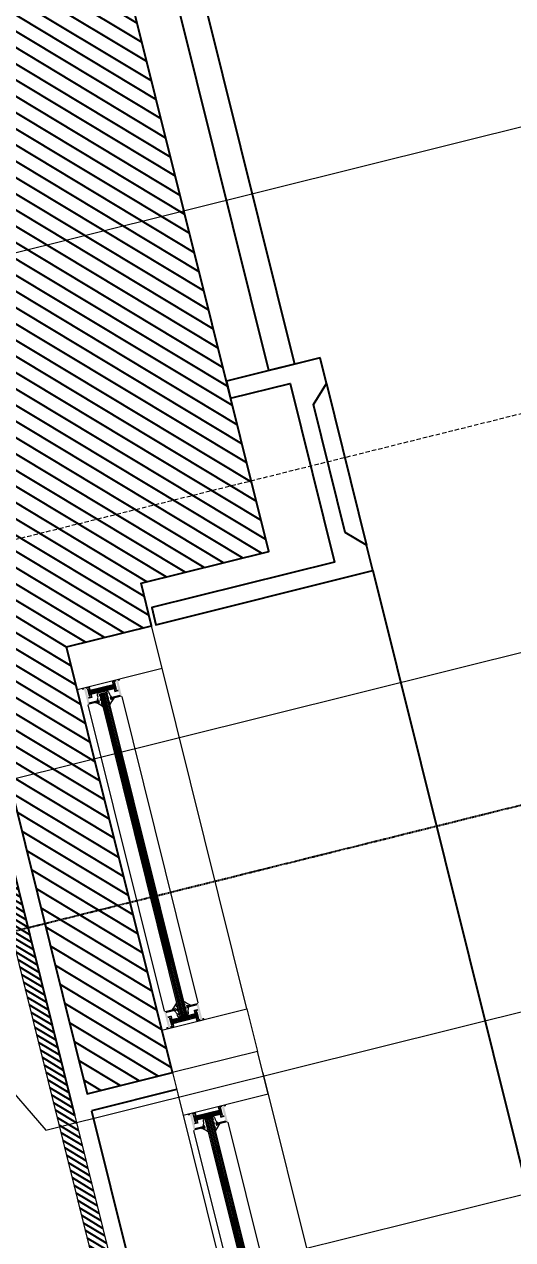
# Model space of a CAD drawing. Header units: inches. Extents: x 252212 to 296477, y 417293 to 492071.
# Drawn here: x 270085 to 270642, y 475227 to 476613 of the extents above; entities that cross this region are included whole.
import ezdxf

# ---------------------------------------------------------------- set-up
doc = ezdxf.new("R2010")
doc.units = ezdxf.units.IN
doc.header["$MEASUREMENT"] = 0
for name, pattern in [('DASHED', [0.75, 0.5, -0.25]), ('HIDDEN', [0.375, 0.25, -0.125]), ('HIDDEN2', [0.1875, 0.125, -0.0625])]:
    doc.linetypes.add(name, pattern=pattern)
for name, color, linetype in [('8', 8, 'Continuous'), ('A-DIM', 9, 'Continuous'), ('A-Hidden', 8, 'HIDDEN'), ('Layer1', 1, 'Continuous'), ('Layer3', 7, 'Continuous'), ('Layer7', 8, 'Continuous')]:
    doc.layers.add(name, color=color, linetype=linetype)
for name, color, linetype, lineweight in [('A-FLOR-SLAB', 5, 'Continuous', 40), ('A-GLAZ', 134, 'Continuous', 18), ('A-RNDR-ALUM', 1, 'Continuous', 9), ('A-RNDR-PT36', 253, 'Continuous', 20), ('ID-NOTES', 3, 'Continuous', 0)]:
    doc.layers.add(name, color=color, linetype=linetype, lineweight=lineweight)
doc.styles.add('ZZ-Dim All', font='romans.shx', dxfattribs={"width": 0.8})
doc.dimstyles.new('DIM 0200', dxfattribs={"dimscale": 200, "dimtxt": 1, "dimasz": 0.8, "dimexe": 0.5, "dimexo": 1, "dimgap": 0.4, "dimtad": 1, "dimdec": 0, "dimrnd": 10, "dimdsep": 46, "dimtxsty": 'ZZ-Dim All', "dimblk1": 'ARCHTICK', "dimblk2": 'ARCHTICK', "dimsah": 1, "dimcen": 1, "dimdle": 0.5, "dimclrd": 256, "dimclre": 256, "dimclrt": 256, "dimadec": 0, "dimazin": 2, "dimtfac": 1, "dimtdec": 0, "dimtix": 1, "dimtmove": 2, "dimatfit": 2, "dimfxl": 1, "dimfxlon": 1, "dimtolj": 1, "dimtzin": 0, "dimlwd": -1, "dimlwe": -1, "dimarcsym": 0})
doc.dimstyles.new('DIM-100', dxfattribs={"dimscale": 50, "dimtxt": 1.25, "dimasz": 1, "dimexe": 1, "dimexo": 1, "dimgap": 0.6, "dimtad": 1, "dimdec": 0, "dimrnd": 5, "dimdsep": 46, "dimtxsty": 'ZZ-Dim All', "dimblk1": 'ARCHTICK', "dimblk2": 'ARCHTICK', "dimsah": 1, "dimcen": 1, "dimdle": 1, "dimclrd": 256, "dimclre": 8, "dimclrt": 256, "dimazin": 2, "dimtfac": 1, "dimtdec": 0, "dimtix": 1, "dimtmove": 2, "dimatfit": 2, "dimfxl": 0.1, "dimtolj": 1, "dimtzin": 0, "dimlwd": -1, "dimlwe": -1, "dimarcsym": 0})

# ---------------------------------------------------------------- blocks, each defined once
blk = doc.blocks.new('GLAZ-4')
at = {"layer": 'A-GLAZ'}
for p, q in [((-26.27995439554798, 2238.488124454743, -0.0007200283772306), (-26.27995596441906, 1858.556487338967, -0.0007200283772306)), ((-24.94528642599471, 2238.488124445256, -0.0007200283772306), (-24.94528799469117, 1858.556487348571, -0.0007200283772306)), ((-23.61061846354278, 2238.488124435709, -0.0007200283772306), (-23.61062003247207, 1858.556487358175, -0.0007200283772306)), ((-22.27595049346565, 2238.488124425872, -0.0007200283772306), (-22.2759520622203, 1858.55648736778, -0.0007200283772306)), ((-20.94128252391238, 2238.488124416617, -0.0007200283772306), (-20.94128409278346, 1858.556487377384, -0.0007200283772306)), ((-19.60661456146045, 2238.488124407071, -0.0007200283772306), (-19.60661613021511, 1858.556487386988, -0.0007200283772306)), ((-18.2719465913251, 2238.488124397351, -0.0007200283772306), (-18.27194810949731, 1858.556487396476, -0.0007200283772306)), ((-26.27995439438382, 561.5564422109746, -0.0014385510428366), (-26.27995596441906, 1741.488159153261, -0.0007200283772306)), ((-24.94528642483056, 561.5564422204625, -0.0014385510428366), (-24.9452879948076, 1741.488159143657, -0.0007200283772306)), ((-23.61061846243683, 561.5564422300084, -0.0014385510428366), (-23.61062003235566, 1741.488159133994, -0.0007200283772306)), ((-22.27595049241791, 561.5564422398456, -0.0014385510428366), (-22.2759520622203, 1741.48815912439, -0.0007200283772306)), ((-20.94128252274822, 561.5564422492172, -0.0014385510428366), (-20.94128409284167, 1741.48815911496, -0.0007200283772306)), ((-19.60661456023808, 561.5564422586467, -0.0014385510428366), (-19.60661613021511, 1741.48815910524, -0.0007200283772306)), ((-18.27194659027736, 561.5564422683092, -0.0014385510428366), (-18.27194810949731, 1741.488159095694, -0.0007200283772306))]:
    blk.add_line(p, q, dxfattribs=at)
at = {"layer": 'A-RNDR-ALUM'}
for p, q in [((-49.98927481868304, 1850.022308205138, -0.0041292365413113), (-49.98927179328166, 2250.022303576989, -0.0007200283772267)), ((-38.16279002366355, 2247.401229954034, -0.0007197793565846), (-37.49545604223385, 2247.401229949261, -0.0007197793565846)), ((-38.16279008093989, 2239.393222120649, -0.0007197793565846), (-38.16279002366355, 2247.401229954034, -0.0007197793565846)), ((-38.16279002360534, 2247.40122995287, -0.0007197793565846), (-37.49545604223385, 2247.401229948096, -0.0007197793565846)), ((-38.16279008088168, 2239.393222119601, -0.0007197793565846), (-38.16279002360534, 2247.40122995287, -0.0007197793565846)), ((-37.49545609951019, 2239.393222115992, -0.0007197793565846), (-37.49545604223385, 2247.401229949261, -0.0007197793565846)), ((-37.49545609951019, 2239.39322211477, -0.0007197793565846), (-37.49545604223385, 2247.401229948096, -0.0007197793565846)), ((-37.49545605422464, 2245.732895009569, -0.0007197793565846), (-7.056443174078593, 2245.732894792047, -0.0007197793565846)), ((-37.49545605428284, 2245.7328950105, -0.0007197793565846), (-7.056443174311423, 2245.73289479257, -0.0007197793565846)), ((-37.49545606254833, 2244.565060507099, -0.0007197793565846), (-7.056443182635121, 2244.565060288762, -0.0007197793565846)), ((-37.49545606249011, 2244.565060505993, -0.0007197793565846), (-7.056443182576912, 2244.565060288588, -0.0007197793565846)), ((-36.01705240318552, 2247.401229938667, -0.0007197793565846), (-35.34971841453808, 2247.401229934069, -0.0007197793565846)), ((-36.01705240324372, 2247.401229937445, -0.0007197793565846), (-35.34971841447987, 2247.401229932788, -0.0007197793565846)), ((-6.389109173323959, 2247.401229726849, -0.0007197793565846), (-7.056443162087816, 2247.40122973168, -0.0007197793565846)), ((-7.056443219422362, 2239.393221898354, -0.0007197793565846), (-7.056443162087816, 2247.40122973168, -0.0007197793565846)), ((-6.389109173556787, 2247.401229725511, -0.0007197793565846), (-7.056443162262437, 2247.401229730342, -0.0007197793565846)), ((-7.056443219655192, 2239.393221897015, -0.0007197793565846), (-7.056443162262437, 2247.401229730342, -0.0007197793565846)), ((-6.389109230658505, 2239.393221893406, -0.0007197793565846), (-6.389109173323959, 2247.401229726849, -0.0007197793565846)), ((-6.389109230716713, 2239.393221892358, -0.0007197793565846), (-6.389109173556787, 2247.401229725511, -0.0007197793565846)), ((49.98927492252551, 1850.022308205138, -0.0041292365413113), (49.98927813692715, 2250.044610656565, -0.0007199038669056)), ((-38.16279008093989, 2239.393222120649, -0.0007197793565846), (-37.49545609951019, 2239.393222115992, -0.0007197793565846)), ((-38.16279008088168, 2239.393222119601, -0.0007197793565846), (-37.49545609951019, 2239.39322211477, -0.0007197793565846)), ((-37.49545607093023, 2243.397226061672, -0.0007197793565846), (-7.0564431908424, 2243.397225843859, -0.0007197793565846)), ((-37.49545607093023, 2243.397226060624, -0.0007197793565846), (-7.056443190725986, 2243.397225842113, -0.0007197793565846)), ((-37.49545607931214, 2242.229391558154, -0.0007197793565846), (-7.056443199224303, 2242.229391339876, -0.0007197793565846)), ((-37.49545607937035, 2242.229391557048, -0.0007197793565846), (-7.056443199166097, 2242.229391338886, -0.0007197793565846)), ((-37.49545608751942, 2241.061557112669, -0.0007197793565846), (-7.056443207547997, 2241.06155689538, -0.0007197793565846)), ((-37.49545608751942, 2241.061557111447, -0.0007197793565846), (-7.056443207664414, 2241.061556894099, -0.0007197793565846)), ((-36.01705246052006, 2239.393222105457, -0.0007197793565846), (-35.34971847163979, 2239.393222100684, -0.0007197793565846)), ((-36.01705246052006, 2239.393222104176, -0.0007197793565846), (-35.34971847181441, 2239.393222099461, -0.0007197793565846)), ((-6.389109230658505, 2239.393221893406, -0.0007197793565846), (-7.056443219422362, 2239.393221898354, -0.0007197793565846)), ((-6.389109230716713, 2239.393221892358, -0.0007197793565846), (-7.056443219655192, 2239.393221897015, -0.0007197793565846)), ((-38.16279008070706, 1860.651389662467, -0.0007197793565846), (-37.49545609927736, 1860.65138966724, -0.0007197793565846)), ((-38.16279008070706, 1860.651389662467, -0.0007197793565846), (-38.16279002343072, 1852.643381829315, -0.0007197793565846)), ((-38.16279008076526, 1860.651389663631, -0.0007197793565846), (-37.49545609939378, 1860.651389668463, -0.0007197793565846)), ((-38.16279008076526, 1860.651389663631, -0.0007197793565846), (-38.16279002354713, 1852.643381830304, -0.0007197793565846)), ((-37.49545609927736, 1860.65138966724, -0.0007197793565846), (-37.49545604200103, 1852.643381833972, -0.0007197793565846)), ((-37.49545609939378, 1860.651389668463, -0.0007197793565846), (-37.49545604217565, 1852.643381835077, -0.0007197793565846)), ((-37.49545608746121, 1858.983054670505, -0.0007197793565846), (-7.056443207489793, 1858.983054887794, -0.0007197793565846)), ((-37.495456087403, 1858.983054671844, -0.0007197793565846), (-7.056443207431581, 1858.983054889133, -0.0007197793565846)), ((-37.4954560791375, 1857.815220225137, -0.0007197793565846), (-7.056443199107889, 1857.815220443357, -0.0007197793565846)), ((-37.4954560791375, 1857.815220226126, -0.0007197793565846), (-7.056443199166097, 1857.815220444463, -0.0007197793565846)), ((-37.49545607087203, 1856.647385721618, -0.0007197793565846), (-7.056443190667777, 1856.647385939315, -0.0007197793565846)), ((-37.4954560706974, 1856.647385722608, -0.0007197793565846), (-7.056443190667777, 1856.647385941294, -0.0007197793565846)), ((-36.01705246040365, 1860.651389677776, -0.0007197793565846), (-35.34971847158157, 1860.651389682607, -0.0007197793565846)), ((-36.01705246046186, 1860.651389679057, -0.0007197793565846), (-35.34971847181441, 1860.651389683713, -0.0007197793565846)), ((-6.389109230542087, 1860.651389889827, -0.0007197793565846), (-7.056443219364156, 1860.651389884937, -0.0007197793565846)), ((-7.056443219364156, 1860.651389884937, -0.0007197793565846), (-7.056443162087816, 1852.64338205161, -0.0007197793565846)), ((-6.389109230600297, 1860.651389890816, -0.0007197793565846), (-7.056443219305947, 1860.651389886217, -0.0007197793565846)), ((-7.056443219305947, 1860.651389886217, -0.0007197793565846), (-7.056443162146023, 1852.643382052949, -0.0007197793565846)), ((-6.389109230542087, 1860.651389889827, -0.0007197793565846), (-6.389109173323959, 1852.643382056383, -0.0007197793565846)), ((-6.389109230600297, 1860.651389890816, -0.0007197793565846), (-6.389109173440374, 1852.64338205778, -0.0007197793565846)), ((-38.16279002343072, 1852.643381829315, -0.0007197793565846), (-37.49545604200103, 1852.643381833972, -0.0007197793565846)), ((-38.16279002354713, 1852.643381830304, -0.0007197793565846), (-37.49545604217565, 1852.643381835077, -0.0007197793565846)), ((-37.49545606254833, 1855.479551276192, -0.0007197793565846), (-7.05644318240229, 1855.479551494471, -0.0007197793565846)), ((-37.49545606249011, 1855.479551277239, -0.0007197793565846), (-7.056443182460497, 1855.479551494529, -0.0007197793565846)), ((-37.49545605416643, 1854.311716773663, -0.0007197793565846), (-7.056443174020388, 1854.311716991128, -0.0007197793565846)), ((-37.49545605405001, 1854.311716772791, -0.0007197793565846), (-7.056443174195008, 1854.311716990778, -0.0007197793565846)), ((-36.0170524030691, 1852.643381844391, -0.0007197793565846), (-35.34971841436345, 1852.643381849164, -0.0007197793565846)), ((-36.01705240312732, 1852.643381845788, -0.0007197793565846), (-35.34971841436345, 1852.643381850503, -0.0007197793565846)), ((-6.389109173323959, 1852.643382056383, -0.0007197793565846), (-7.056443162087816, 1852.64338205161, -0.0007197793565846)), ((-6.389109173440374, 1852.64338205778, -0.0007197793565846), (-7.056443162146023, 1852.643382052949, -0.0007197793565846)), ((-49.98927481874124, 1775.000035837118, -0.0041292365413113), (-49.98927179211751, 550.0222630887874, -0.0014385510428326)), ((49.98927492240909, 1775.022342916752, -0.0041291120309863), (49.98927813803311, 549.9999560091528, -0.0014384265325116)), ((-38.16279002331429, 1747.401264662971, -0.0007197793565846), (-37.49545604211744, 1747.401264658256, -0.0007197793565846)), ((-38.16279008070706, 1739.39325682976, -0.0007197793565846), (-38.16279002331429, 1747.401264662971, -0.0007197793565846)), ((-38.16279002337251, 1747.401264661865, -0.0007197793565846), (-37.49545604211744, 1747.40126465715, -0.0007197793565846)), ((-38.16279008076526, 1739.393256828538, -0.0007197793565846), (-38.16279002337251, 1747.401264661865, -0.0007197793565846)), ((-37.495456099452, 1739.393256824871, -0.0007197793565846), (-37.49545604211744, 1747.401264658256, -0.0007197793565846)), ((-37.49545609951019, 1739.393256823707, -0.0007197793565846), (-37.49545604211744, 1747.40126465715, -0.0007197793565846)), ((-37.49545605422464, 1745.732929718622, -0.0007197793565846), (-7.056443174078593, 1745.732929500984, -0.0007197793565846)), ((-37.49545605405001, 1745.732929719379, -0.0007197793565846), (-7.056443174195008, 1745.732929501449, -0.0007197793565846)), ((-36.0170524030691, 1747.401264647662, -0.0007197793565846), (-35.34971841442166, 1747.401264643005, -0.0007197793565846)), ((-36.01705240324372, 1747.401264646323, -0.0007197793565846), (-35.34971841436345, 1747.401264641724, -0.0007197793565846)), ((-6.389109173265751, 1747.401264435728, -0.0007197793565846), (-7.056443162029607, 1747.401264440559, -0.0007197793565846)), ((-7.056443219305947, 1739.393256607291, -0.0007197793565846), (-7.056443162029607, 1747.401264440559, -0.0007197793565846)), ((-6.389109173265751, 1747.401264434447, -0.0007197793565846), (-7.056443162146023, 1747.401264439278, -0.0007197793565846)), ((-7.056443219364156, 1739.393256605952, -0.0007197793565846), (-7.056443162146023, 1747.401264439278, -0.0007197793565846)), ((-6.389109230542087, 1739.393256602343, -0.0007197793565846), (-6.389109173265751, 1747.401264435728, -0.0007197793565846)), ((-6.389109230658505, 1739.393256601294, -0.0007197793565846), (-6.389109173265751, 1747.401264434447, -0.0007197793565846)), ((-38.16279008070706, 1739.39325682976, -0.0007197793565846), (-37.495456099452, 1739.393256824871, -0.0007197793565846)), ((-38.16279008076526, 1739.393256828538, -0.0007197793565846), (-37.49545609951019, 1739.393256823707, -0.0007197793565846)), ((-37.49545606260654, 1744.565095215978, -0.0007197793565846), (-7.05644318240229, 1744.565094997641, -0.0007197793565846)), ((-37.49545606249011, 1744.56509521493, -0.0007197793565846), (-7.05644318240229, 1744.565094997524, -0.0007197793565846)), ((-37.49545607087203, 1743.397260770725, -0.0007197793565846), (-7.056443190784191, 1743.397260552796, -0.0007197793565846)), ((-37.49545607075561, 1743.397260769561, -0.0007197793565846), (-7.056443190667777, 1743.397260550992, -0.0007197793565846)), ((-37.49545607925393, 1742.229426267149, -0.0007197793565846), (-7.056443199224303, 1742.229426048812, -0.0007197793565846)), ((-37.49545607925393, 1742.229426266044, -0.0007197793565846), (-7.056443199166097, 1742.229426047765, -0.0007197793565846)), ((-37.49545608751942, 1741.061591821606, -0.0007197793565846), (-7.056443207547997, 1741.061591604375, -0.0007197793565846)), ((-37.49545608757762, 1741.061591820384, -0.0007197793565846), (-7.056443207373376, 1741.061591603036, -0.0007197793565846)), ((-36.01705246046186, 1739.393256814452, -0.0007197793565846), (-35.34971847152339, 1739.393256809679, -0.0007197793565846)), ((-36.01705246034543, 1739.393256813171, -0.0007197793565846), (-35.34971847175621, 1739.393256808398, -0.0007197793565846)), ((-6.389109230542087, 1739.393256602343, -0.0007197793565846), (-7.056443219305947, 1739.393256607291, -0.0007197793565846)), ((-6.389109230658505, 1739.393256601294, -0.0007197793565846), (-7.056443219364156, 1739.393256605952, -0.0007197793565846))]:
    blk.add_line(p, q, dxfattribs=at)
at = {"layer": 'A-RNDR-ALUM', "elevation": -0.0041292365413113}
for points in [[(-49.98927481885766, 2250.022303578036), (49.9892749223509, 2250.022303578154), (49.98927487072069, 2300.022288537235), (-49.98927487048786, 2300.022288537177)], [(-49.98927481868304, 1850.022308205138), (49.98927492252551, 1850.022308205138), (49.98927487083711, 1800.022323246056), (-49.98927487042966, 1800.022323246056)], [(-49.98927481868304, 1750.022338286973), (49.98927492252551, 1750.022338287031), (49.98927487083711, 1800.022323246056), (-49.98927487042966, 1800.022323246172)]]:
    blk.add_lwpolyline(points, close=True, dxfattribs=at)
at = {"layer": 'A-RNDR-ALUM', "const_width": 0.927594236810144, "elevation": -0.0007197793565846}
for points in [[(-43.69363499921747, 2248.639873247012, -0.4142135623730951), (-44.16410545428514, 2249.110343708773)], [(-43.69363499921747, 2248.639873245906, -0.4142135623730951), (-44.16410545411053, 2249.110343707609)], [(-0.7173264738521539, 2248.623073523399, 0.4142135623730951), (-0.2468560124980286, 2249.093543978583)], [(-0.7173264738521539, 2248.623073522351, 0.4142135623730951), (-0.2468560124398209, 2249.093543977477)], [(-43.69363499910105, 1851.404738536221, 0.4142135623730951), (-44.16410545411053, 1850.934268074459)], [(-43.69363499898463, 1851.404738537385, 0.4142135623730951), (-44.16410545411053, 1850.934268075565)], [(-0.7173264736775309, 1851.421538259834, -0.4142135623730951), (-0.2468560124398209, 1850.95106780465)], [(-0.7173264736775309, 1851.421538260882, -0.4142135623730951), (-0.2468560123816132, 1850.951067805814)], [(-43.69363499910105, 1748.639907956007, -0.4142135623730951), (-44.16410545411053, 1749.11037841771)], [(-43.69363499898463, 1748.639907954901, -0.4142135623730951), (-44.16410545411053, 1749.110378416662)], [(-0.7173264736193234, 1748.623108232336, 0.4142135623730951), (-0.2468560123816132, 1749.093578687578)], [(-0.7173264735611156, 1748.62310823123, 0.4142135623730951), (-0.2468560124398209, 1749.093578686414)]]:
    blk.add_lwpolyline(points, format="xyb", dxfattribs=at)
at = {"layer": 'A-RNDR-ALUM', "elevation": -0.0041289875206653}
for points in [[(-14.00100916583324, 2232.41238218511), (-15.60261072550202, 2232.412382196635), (-15.60261074628215, 2229.492137078778, -0.0155525880924592), (-14.7753579103155, 2230.009979850672), (-11.59860684286104, 2230.009979828086, 0.1043043731108854), (-18.27194671926554, 2223.901338047522), (-18.27194670093013, 2226.481355289056, -0.0160355215991069), (-17.60461271245731, 2227.2344921818), (-17.60461270366795, 2228.481005052861), (-18.27194668189622, 2229.148339041043), (-18.27194666175637, 2231.979597350524), (-17.60461268341169, 2231.31226336211), (-17.60461266629863, 2233.686210122949), (-18.2719466445269, 2234.353544110549), (-18.27194662438705, 2237.184802420438), (-17.6046126462752, 2236.517468432081), (-17.60461261548335, 2237.820790400845, 0.4142135623730943), (-18.27194659371162, 2238.488124388736), (-26.27995439374354, 2238.488124446071, 0.4142135623730959), (-26.94728838157607, 2237.820790467726), (-26.94728841236794, 2236.517468499078), (-26.27995442447718, 2237.184802477714), (-26.27995444461703, 2234.353544167941), (-26.94728843262419, 2233.686210189713), (-26.94728844967904, 2231.312263429165), (-26.27995446161368, 2231.979597407975), (-26.27995448198635, 2229.148339098378), (-26.94728846970247, 2228.481005119625), (-26.94728847878288, 2227.234492248507, -0.0160355215991069), (-26.27995450084564, 2226.481355346157), (-26.27995451970492, 2223.901338104857, 0.1043043731108854), (-32.95329430873972, 2230.009979980823), (-29.77654324186733, 2230.009979958064, -0.0155525880924592), (-28.94929041265277, 2229.49213717418), (-28.94929039193085, 2232.412382292096), (-30.55089195148321, 2232.412382303504, 0.0216463737862068), (-28.94929036666872, 2235.941006879439), (-28.94929033180233, 2237.820790482161, -0.4142135623730379), (-26.27995437936625, 2240.490126396238), (-18.27194657939253, 2240.49012633902, -0.4142135623730357), (-15.6026106653153, 2237.820790386409), (-15.60261070018168, 2235.94100678392, 0.021646373786206)], [(-14.00100916565861, 1867.632229598122), (-15.6026107253856, 1867.632229586597), (-15.60261074622394, 1870.552474704454, 0.0155525880924592), (-14.7753579102573, 1870.034631932561), (-11.59860684268642, 1870.034631955205, -0.1043043731108854), (-18.27194671926554, 1876.143273735768), (-18.27194670081371, 1873.563256494235, 0.0160355215991069), (-17.60461271245731, 1872.81011960149), (-17.60461270349332, 1871.563606730488), (-18.27194668177981, 1870.896272742131), (-18.27194666152354, 1868.065014432825), (-17.60461268329527, 1868.732348421006), (-17.60461266624043, 1866.358401660342), (-18.2719466445269, 1865.691067672625), (-18.27194662415422, 1862.859809362795), (-17.60461264610057, 1863.527143351035), (-17.60461261530872, 1862.223821382445, -0.4142135623730943), (-18.27194659347879, 1861.556487394497), (-26.27995439362712, 1861.556487337219, -0.4142135623730959), (-26.94728838145966, 1862.223821315623), (-26.94728841213509, 1863.527143284154), (-26.27995442441898, 1862.85980930546), (-26.27995444461703, 1865.691067615291), (-26.94728843250778, 1866.358401593519), (-26.94728844950442, 1868.732348354126), (-26.27995446155547, 1868.065014375314), (-26.27995448192815, 1870.896272684855), (-26.94728846970247, 1871.563606663607), (-26.94728847878288, 1872.810119534784, 0.0160355215991069), (-26.27995450084564, 1873.563256437133), (-26.27995451941388, 1876.143273678375, -0.1043043731108854), (-32.9532943086233, 1870.034631802409), (-29.7765432416345, 1870.034631825168, 0.0155525880924592), (-28.94929041247815, 1870.552474608994), (-28.94929039163981, 1867.632229491137), (-30.55089195148321, 1867.632229479786, -0.0216463737862068), (-28.9492903664941, 1864.103604903794), (-28.94929033174412, 1862.22382130113, 0.4142135623730379), (-26.27995437924983, 1859.554485387052), (-18.27194657921791, 1859.554485444328, 0.4142135623730357), (-15.60261066525709, 1862.223821396706), (-15.60261069994885, 1864.103604999371, -0.021646373786206)], [(-14.00100916565861, 1732.412416894105), (-15.60261072532739, 1732.41241690563), (-15.60261074622394, 1729.492171787715, -0.0155525880924592), (-14.77535791019909, 1730.01001455949), (-11.59860684286104, 1730.010014536965, 0.1043043731108854), (-18.27194671926554, 1723.90137275646), (-18.27194670075551, 1726.481389997992, -0.0160355215991069), (-17.6046127123991, 1727.234526890679), (-17.60461270349332, 1728.481039761682), (-18.27194668177981, 1729.148373749922), (-18.27194666158175, 1731.979632059403), (-17.60461268329527, 1731.31229807128), (-17.60461266635684, 1733.686244831886), (-18.2719466445269, 1734.353578819544), (-18.27194662427064, 1737.184837129432), (-17.60461264615878, 1736.517503141076), (-17.60461261536693, 1737.82082510984, 0.4142135623730943), (-18.2719465935952, 1738.488159097673), (-26.27995439374354, 1738.488159155065, 0.4142135623730959), (-26.94728838140145, 1737.820825176663), (-26.9472884121933, 1736.517503208015), (-26.27995442436077, 1737.184837186767), (-26.27995444461703, 1734.353578876878), (-26.94728843244957, 1733.686244898709), (-26.94728844950442, 1731.312298138044), (-26.27995446161368, 1731.979632116854), (-26.27995448198635, 1729.148373807431), (-26.94728846976068, 1728.481039828504), (-26.94728847872466, 1727.234526957501, -0.0160355215991069), (-26.27995450084564, 1726.481390055153), (-26.27995451947209, 1723.901372813853, 0.1043043731108854), (-32.95329430879792, 1730.01001468976), (-29.77654324180912, 1730.010014666943, -0.0155525880924592), (-28.94929041259457, 1729.492171883175), (-28.94929039175622, 1732.412417001091), (-30.55089195154142, 1732.412417012441, 0.0216463737862068), (-28.9492903664941, 1735.941041588434), (-28.94929033174412, 1737.820825191098, -0.4142135623730379), (-26.27995437924983, 1740.490161105117), (-18.27194657933432, 1740.490161047899, -0.4142135623730357), (-15.60261066525709, 1737.820825095463), (-15.60261070000706, 1735.941041492857, 0.021646373786206)]]:
    blk.add_lwpolyline(points, format="xyb", close=True, dxfattribs=at)
at = {"layer": 'A-RNDR-ALUM'}
for points in [[(-44.62790256232255, 2250.044611304533, -0.0007197793565846), (-44.62790256895821, 2249.110343713197, -0.0007197793565846), (-42.22550022555513, 2250.044611287303, -0.0007197793565846), (-43.69363499229075, 2249.110343706619, -0.0007197793565846)], [(-44.62790256232255, 2250.044611303136, -0.0007197793565846), (-44.62790256895821, 2249.110343711975, -0.0007197793565846), (-42.22550022555513, 2250.044611286081, -0.0007197793565846), (-43.69363499229075, 2249.110343705397, -0.0007197793565846)], [(-42.22550022555513, 2250.044611287303, -0.0007197793565846), (-43.69363499229075, 2249.110343706619, -0.0007197793565846), (-42.22550023911753, 2248.176076104923, -0.0007197793565846), (-43.69363499904284, 2248.176076115342, -0.0007197793565846)], [(-42.22550022555513, 2250.044611286081, -0.0007197793565846), (-43.69363499229075, 2249.110343705397, -0.0007197793565846), (-42.22550023900111, 2248.176076103584, -0.0007197793565846), (-43.69363499898463, 2248.176076114352, -0.0007197793565846)], [(-36.88682837400121, 2248.176076066797, -0.0007197793565846), (-35.01829320727849, 2250.044611235848, -0.0007197793565846), (-39.82309790200088, 2248.17607608781, -0.0007197793565846), (-39.82309788849671, 2250.04461127019, -0.0007197793565846)], [(-36.88682837405941, 2248.176076065458, -0.0007197793565846), (-35.01829320716206, 2250.044611234567, -0.0007197793565846), (-39.82309790182626, 2248.176076086413, -0.0007197793565846), (-39.82309788838029, 2250.04461126891, -0.0007197793565846)], [(-36.88682838930982, 2246.04060736153, -0.0007197793565846), (-35.01829323580023, 2246.040607348201, -0.0007197793565846), (-36.88682837400121, 2248.176076066797, -0.0007197793565846), (-35.01829320727849, 2250.044611235848, -0.0007197793565846)], [(-36.88682838936804, 2246.040607360483, -0.0007197793565846), (-35.01829323580023, 2246.040607347153, -0.0007197793565846), (-36.88682837405941, 2248.176076065458, -0.0007197793565846), (-35.01829320716206, 2250.044611234567, -0.0007197793565846)], [(-7.524133104481733, 2248.176075856667, -0.0007197793565846), (-9.392668244428931, 2250.044611052494, -0.0007197793565846), (-4.587863584107251, 2248.176075835829, -0.0007197793565846), (-4.587863570603076, 2250.044611018151, -0.0007197793565846)], [(-7.524133119790349, 2246.040607151401, -0.0007197793565846), (-9.392668272950681, 2246.040607164905, -0.0007197793565846), (-7.524133104481733, 2248.176075856667, -0.0007197793565846), (-9.392668244428931, 2250.044611052494, -0.0007197793565846)], [(-7.524133119848557, 2246.040607150527, -0.0007197793565846), (-9.392668272950681, 2246.040607163799, -0.0007197793565846), (-7.524133104365318, 2248.176075855445, -0.0007197793565846), (-9.392668244370725, 2250.044611051213, -0.0007197793565846)], [(-7.524133104365318, 2248.176075855445, -0.0007197793565846), (-9.392668244370725, 2250.044611051213, -0.0007197793565846), (-4.587863584107251, 2248.176075834315, -0.0007197793565846), (-4.587863570661284, 2250.044611016929, -0.0007197793565846)], [(-2.185461226385084, 2250.044611000805, -0.0007197793565846), (-0.7173264723969623, 2249.11034339905, -0.0007197793565846), (-2.185461239772848, 2248.176075818599, -0.0007197793565846), (-0.7173264792654666, 2248.176075807889, -0.0007197793565846)], [(0.2169411102659069, 2250.044610983692, -0.0007197793565846), (0.2169411035720259, 2249.110343392356, -0.0007197793565846), (-2.185461226385084, 2250.044611000805, -0.0007197793565846), (-0.7173264723969623, 2249.11034339905, -0.0007197793565846)], [(-2.185461226326879, 2250.044610999641, -0.0007197793565846), (-0.7173264725133777, 2249.110343397886, -0.0007197793565846), (-2.185461239714641, 2248.176075817144, -0.0007197793565846), (-0.7173264793236741, 2248.176075806725, -0.0007197793565846)], [(0.2169411100912839, 2250.044610982295, -0.0007197793565846), (0.2169411035720259, 2249.110343391367, -0.0007197793565846), (-2.185461226326879, 2250.044610999641, -0.0007197793565846), (-0.7173264725133777, 2249.110343397886, -0.0007197793565846)], [(-40.6486265542335, 2232.411793960375, -0.0007200283772306), (-40.64862656273179, 2231.210592788295, -0.0007200283772306), (-29.91912160877837, 2232.411793883541, -0.0007200283772306), (-29.91912161745131, 2231.210592711402, -0.0007200283772306)], [(-40.64862655405886, 2232.411793959327, -0.0007200283772306), (-40.64862656278999, 2231.210592787247, -0.0007200283772306), (-29.91912160883657, 2232.411793882377, -0.0007200283772306), (-29.9191216173931, 2231.210592710413, -0.0007200283772306)], [(-40.64862656278999, 2231.211181209656, -0.0007200283772306), (-40.64862657146296, 2230.009980037459, -0.0007200283772306), (-29.91912161750952, 2231.211181132763, -0.0007200283772306), (-29.91912162612425, 2230.009979960742, -0.0007200283772306)], [(-40.64862656278999, 2231.211181208375, -0.0007200283772306), (-40.64862657128831, 2230.009980036295, -0.0007200283772306), (-29.91912161745131, 2231.211181131541, -0.0007200283772306), (-29.91912162600783, 2230.009979959461, -0.0007200283772306)], [(-39.82309798384085, 2236.697931586707, -0.0007197793565846), (-39.8230979704531, 2238.566466769262, -0.0007197793565846), (-35.01829330268082, 2236.697931552422, -0.0007197793565846), (-36.88682844280265, 2238.566466748249, -0.0007197793565846)], [(-39.82309798384085, 2236.697931585659, -0.0007197793565846), (-39.82309797056951, 2238.566466768039, -0.0007197793565846), (-35.01829330262263, 2236.6979315512, -0.0007197793565846), (-36.88682844274445, 2238.566466747085, -0.0007197793565846)], [(-36.88682842731942, 2240.701935453282, -0.0007197793565846), (-35.01829327392625, 2240.701935440011, -0.0007197793565846), (-36.88682844280265, 2238.566466748249, -0.0007197793565846), (-35.01829330268082, 2236.697931552422, -0.0007197793565846)], [(-36.88682842731942, 2240.701935452118, -0.0007197793565846), (-35.01829327410087, 2240.701935438789, -0.0007197793565846), (-36.88682844274445, 2238.566466747085, -0.0007197793565846), (-35.01829330262263, 2236.6979315512, -0.0007197793565846)], [(-4.320930956921072, 2232.411793700594, -0.0007200283772306), (-4.320930965477598, 2231.210592528456, -0.0007200283772306), (-15.05043590272544, 2232.411793777254, -0.0007200283772306), (-15.05043591139838, 2231.210592605174, -0.0007200283772306)], [(-4.320930956746452, 2232.411793699313, -0.0007200283772306), (-4.320930965477598, 2231.210592527408, -0.0007200283772306), (-15.05043590272544, 2232.411793776089, -0.0007200283772306), (-15.05043591139838, 2231.210592603893, -0.0007200283772306)], [(-4.320930965535808, 2231.211180949584, -0.0007200283772306), (-4.320930973975919, 2230.009979777504, -0.0007200283772306), (-15.05043591139838, 2231.211181026418, -0.0007200283772306), (-15.0504359198967, 2230.00997985428, -0.0007200283772306)], [(-4.320930965477598, 2231.211180948536, -0.0007200283772306), (-4.320930974034125, 2230.00997977634, -0.0007200283772306), (-15.05043591151479, 2231.211181025312, -0.0007200283772306), (-15.0504359199549, 2230.009979853232, -0.0007200283772306)], [(-7.524133157916367, 2240.701935243269, -0.0007197793565846), (-9.392668311367741, 2240.701935256657, -0.0007197793565846), (-7.524133173283186, 2238.566466538236, -0.0007197793565846), (-9.392668339831287, 2236.697931369127, -0.0007197793565846)], [(-7.52413315779995, 2240.701935241988, -0.0007197793565846), (-9.392668311251327, 2240.701935255434, -0.0007197793565846), (-7.524133173283186, 2238.566466536955, -0.0007197793565846), (-9.392668339947702, 2236.697931367904, -0.0007197793565846)], [(-4.587863666063638, 2236.697931334667, -0.0007197793565846), (-4.587863652617668, 2238.566466517048, -0.0007197793565846), (-9.392668339831287, 2236.697931369127, -0.0007197793565846), (-7.524133173283186, 2238.566466538236, -0.0007197793565846)], [(-4.587863666005432, 2236.69793133362, -0.0007197793565846), (-4.587863652617668, 2238.566466515884, -0.0007197793565846), (-9.392668339947702, 2236.697931367904, -0.0007197793565846), (-7.524133173283186, 2238.566466536955, -0.0007197793565846)], [(-40.64862656267361, 1868.833430573635, -0.0007200283772306), (-40.64862657128831, 1870.034631745773, -0.0007200283772306), (-29.91912161721848, 1868.833430650527, -0.0007200283772306), (-29.91912162600783, 1870.034631822375, -0.0007200283772306)], [(-40.64862656267361, 1868.833430574857, -0.0007200283772306), (-40.6486265712301, 1870.034631746937, -0.0007200283772306), (-29.9191216173931, 1868.833430651692, -0.0007200283772306), (-29.91912162594963, 1870.034631823772, -0.0007200283772306)], [(-40.64862655411707, 1867.632817822858, -0.0007200283772306), (-40.64862656255718, 1868.834018994879, -0.0007200283772306), (-29.91912160877837, 1867.63281789975, -0.0007200283772306), (-29.91912161727669, 1868.83401907183, -0.0007200283772306)], [(-40.64862655405886, 1867.632817823963, -0.0007200283772306), (-40.64862656261539, 1868.834018996102, -0.0007200283772306), (-29.91912160877837, 1867.632817900914, -0.0007200283772306), (-29.91912161721848, 1868.834019072878, -0.0007200283772306)], [(-39.82309798372444, 1863.346680196526, -0.0007197793565846), (-39.82309797039489, 1861.478145014029, -0.0007197793565846), (-35.01829330262263, 1863.346680230694, -0.0007197793565846), (-36.88682844251161, 1861.478145034925, -0.0007197793565846)], [(-39.82309798384085, 1863.346680197632, -0.0007197793565846), (-39.82309797039489, 1861.478145015193, -0.0007197793565846), (-35.018293302448, 1863.346680232091, -0.0007197793565846), (-36.88682844251161, 1861.478145036148, -0.0007197793565846)], [(-36.88682842714479, 1859.342676329892, -0.0007197793565846), (-35.01829327369343, 1859.342676343163, -0.0007197793565846), (-36.88682844251161, 1861.478145034925, -0.0007197793565846), (-35.01829330262263, 1863.346680230694, -0.0007197793565846)], [(-36.886828427203, 1859.342676331056, -0.0007197793565846), (-35.01829327386804, 1859.342676344444, -0.0007197793565846), (-36.88682844251161, 1861.478145036148, -0.0007197793565846), (-35.018293302448, 1863.346680232091, -0.0007197793565846)], [(-4.32093096524477, 1868.833430833649, -0.0007200283772306), (-4.320930973917712, 1870.034632005729, -0.0007200283772306), (-15.05043591128196, 1868.833430756873, -0.0007200283772306), (-15.05043591983849, 1870.034631929011, -0.0007200283772306)], [(-4.320930965302975, 1868.833430834813, -0.0007200283772306), (-4.320930973859502, 1870.034632006951, -0.0007200283772306), (-15.05043591122376, 1868.833430757979, -0.0007200283772306), (-15.05043591972208, 1870.034631930001, -0.0007200283772306)], [(-4.320930956804658, 1867.632818082813, -0.0007200283772306), (-4.320930965419393, 1868.834019254835, -0.0007200283772306), (-15.05043590249261, 1867.632818005979, -0.0007200283772306), (-15.05043591122376, 1868.834019178059, -0.0007200283772306)], [(-4.320930956746452, 1867.632818083977, -0.0007200283772306), (-4.32093096524477, 1868.834019255882, -0.0007200283772306), (-15.05043590255082, 1867.632818007201, -0.0007200283772306), (-15.05043591116555, 1868.83401917934, -0.0007200283772306)], [(-4.587863666005432, 1863.346680448565, -0.0007197793565846), (-4.587863652501254, 1861.478145266184, -0.0007197793565846), (-9.392668339656664, 1863.346680414222, -0.0007197793565846), (-7.524133173166772, 1861.478145244997, -0.0007197793565846)], [(-7.52413315779995, 1859.34267654008, -0.0007197793565846), (-9.392668311076703, 1859.342676526576, -0.0007197793565846), (-7.524133173166772, 1861.478145244997, -0.0007197793565846), (-9.392668339656664, 1863.346680414222, -0.0007197793565846)], [(-4.587863665889016, 1863.346680449613, -0.0007197793565846), (-4.587863652501254, 1861.478145267349, -0.0007197793565846), (-9.392668339831287, 1863.346680415329, -0.0007197793565846), (-7.524133173283186, 1861.478145246335, -0.0007197793565846)], [(-7.524133157683535, 1859.342676541128, -0.0007197793565846), (-9.392668311018495, 1859.342676527915, -0.0007197793565846), (-7.524133173283186, 1861.478145246335, -0.0007197793565846), (-9.392668339831287, 1863.346680415329, -0.0007197793565846)], [(-44.62790256214794, 1850.000000478641, -0.0007197793565846), (-44.6279025687836, 1850.934268070036, -0.0007197793565846), (-42.22550022538053, 1850.000000495871, -0.0007197793565846), (-43.69363499229075, 1850.934268076496, -0.0007197793565846)], [(-44.62790256214794, 1850.000000480097, -0.0007197793565846), (-44.6279025687254, 1850.9342680712, -0.0007197793565846), (-42.22550022543873, 1850.000000497093, -0.0007197793565846), (-43.69363499223253, 1850.934268077836, -0.0007197793565846)], [(-42.22550022538053, 1850.000000495871, -0.0007197793565846), (-43.69363499229075, 1850.934268076496, -0.0007197793565846), (-42.22550023894291, 1851.86853567831, -0.0007197793565846), (-43.69363499892641, 1851.868535667891, -0.0007197793565846)], [(-42.22550022543873, 1850.000000497093, -0.0007197793565846), (-43.69363499223253, 1850.934268077836, -0.0007197793565846), (-42.22550023876828, 1851.86853567959, -0.0007197793565846), (-43.69363499886822, 1851.868535668938, -0.0007197793565846)], [(-36.88682837388479, 1851.868535716436, -0.0007197793565846), (-35.01829320698745, 1850.000000547385, -0.0007197793565846), (-39.82309790165164, 1851.868535695423, -0.0007197793565846), (-39.82309788832207, 1850.000000513042, -0.0007197793565846)], [(-36.88682837388479, 1851.868535717833, -0.0007197793565846), (-35.01829320704564, 1850.000000548724, -0.0007197793565846), (-39.82309790176804, 1851.868535696704, -0.0007197793565846), (-39.82309788832207, 1850.000000514323, -0.0007197793565846)], [(-36.88682838913519, 1854.004004421818, -0.0007197793565846), (-35.01829323562561, 1854.004004435031, -0.0007197793565846), (-36.88682837388479, 1851.868535716436, -0.0007197793565846), (-35.01829320698745, 1850.000000547385, -0.0007197793565846)], [(-36.88682838913519, 1854.004004422692, -0.0007197793565846), (-35.01829323568382, 1854.004004436196, -0.0007197793565846), (-36.88682837388479, 1851.868535717833, -0.0007197793565846), (-35.01829320704564, 1850.000000548724, -0.0007197793565846)], [(-7.524133119673933, 1854.004004631773, -0.0007197793565846), (-9.392668272892477, 1854.004004618386, -0.0007197793565846), (-7.524133104365318, 1851.868535926566, -0.0007197793565846), (-9.392668244254306, 1850.000000730623, -0.0007197793565846)], [(-7.524133119557518, 1854.004004632705, -0.0007197793565846), (-9.392668272834273, 1854.004004619433, -0.0007197793565846), (-7.524133104248903, 1851.868535927846, -0.0007197793565846), (-9.392668244137894, 1850.000000732019, -0.0007197793565846)], [(-7.524133104365318, 1851.868535926566, -0.0007197793565846), (-9.392668244254306, 1850.000000730623, -0.0007197793565846), (-4.587863583932628, 1851.86853594752, -0.0007197793565846), (-4.587863570428453, 1850.000000765081, -0.0007197793565846)], [(-7.524133104248903, 1851.868535927846, -0.0007197793565846), (-9.392668244137894, 1850.000000732019, -0.0007197793565846), (-4.587863584049046, 1851.868535948917, -0.0007197793565846), (-4.587863570544866, 1850.000000766362, -0.0007197793565846)], [(-2.185461226268671, 1850.000000782369, -0.0007197793565846), (-0.7173264723969623, 1850.934268384182, -0.0007197793565846), (-2.185461239656433, 1851.868535964633, -0.0007197793565846), (-0.7173264791490509, 1851.868535975517, -0.0007197793565846)], [(-2.185461226268671, 1850.000000783591, -0.0007197793565846), (-0.7173264723969623, 1850.934268385346, -0.0007197793565846), (-2.185461239656433, 1851.86853596603, -0.0007197793565846), (-0.7173264790326357, 1851.868535976507, -0.0007197793565846)], [(0.2169411104987375, 1850.000000799482, -0.0007197793565846), (0.2169411036884412, 1850.934268390702, -0.0007197793565846), (-2.185461226268671, 1850.000000782369, -0.0007197793565846), (-0.7173264723969623, 1850.934268384182, -0.0007197793565846)], [(0.2169411103241146, 1850.000000800821, -0.0007197793565846), (0.2169411037466489, 1850.934268391924, -0.0007197793565846), (-2.185461226268671, 1850.000000783591, -0.0007197793565846), (-0.7173264723969623, 1850.934268385346, -0.0007197793565846)], [(-44.62790256208973, 1750.044646013528, -0.0007197793565846), (-44.62790256866718, 1749.110378422134, -0.0007197793565846), (-42.22550022532232, 1750.044645996299, -0.0007197793565846), (-43.69363499223253, 1749.11037841573, -0.0007197793565846)], [(-44.62790256214794, 1750.044646012247, -0.0007197793565846), (-44.6279025687254, 1749.11037842097, -0.0007197793565846), (-42.22550022543873, 1750.044645995134, -0.0007197793565846), (-43.69363499217434, 1749.110378414392, -0.0007197793565846)], [(-42.22550022532232, 1750.044645996299, -0.0007197793565846), (-43.69363499223253, 1749.11037841573, -0.0007197793565846), (-42.22550023900111, 1748.17611081386, -0.0007197793565846), (-43.69363499898463, 1748.176110824395, -0.0007197793565846)], [(-42.22550022543873, 1750.044645995134, -0.0007197793565846), (-43.69363499217434, 1749.110378414392, -0.0007197793565846), (-42.22550023888468, 1748.176110812579, -0.0007197793565846), (-43.69363499886822, 1748.176110823289, -0.0007197793565846)], [(-36.88682837394299, 1748.176110775734, -0.0007197793565846), (-35.01829320710385, 1750.044645944843, -0.0007197793565846), (-39.82309790176804, 1748.176110796805, -0.0007197793565846), (-39.82309788826388, 1750.044645979185, -0.0007197793565846)], [(-36.88682837388479, 1748.176110774453, -0.0007197793565846), (-35.01829320704564, 1750.044645943504, -0.0007197793565846), (-39.82309790159343, 1748.176110795466, -0.0007197793565846), (-39.82309788838029, 1750.044645977905, -0.0007197793565846)], [(-36.88682838913519, 1746.040642070467, -0.0007197793565846), (-35.01829323568382, 1746.040642057138, -0.0007197793565846), (-36.88682837394299, 1748.176110775734, -0.0007197793565846), (-35.01829320710385, 1750.044645944843, -0.0007197793565846)], [(-36.88682838913519, 1746.040642069536, -0.0007197793565846), (-35.01829323574202, 1746.040642056032, -0.0007197793565846), (-36.88682837388479, 1748.176110774453, -0.0007197793565846), (-35.01829320704564, 1750.044645943504, -0.0007197793565846)], [(-7.524133104481733, 1748.176110565662, -0.0007197793565846), (-9.392668244254306, 1750.044645761489, -0.0007197793565846), (-4.587863583990836, 1748.176110544708, -0.0007197793565846), (-4.587863570370243, 1750.044645727146, -0.0007197793565846)], [(-7.524133119557518, 1746.040641860454, -0.0007197793565846), (-9.392668272950681, 1746.040641873784, -0.0007197793565846), (-7.524133104481733, 1748.176110565662, -0.0007197793565846), (-9.392668244254306, 1750.044645761489, -0.0007197793565846)], [(-7.524133119557518, 1746.040641859406, -0.0007197793565846), (-9.392668272834273, 1746.040641872794, -0.0007197793565846), (-7.524133104365318, 1748.176110564324, -0.0007197793565846), (-9.392668244254306, 1750.044645760092, -0.0007197793565846)], [(-7.524133104365318, 1748.176110564324, -0.0007197793565846), (-9.392668244254306, 1750.044645760092, -0.0007197793565846), (-4.587863583816213, 1748.176110543369, -0.0007197793565846), (-4.587863570486661, 1750.044645725749, -0.0007197793565846)], [(-2.185461226326879, 1750.0446457098, -0.0007197793565846), (-0.7173264723969623, 1749.110378108045, -0.0007197793565846), (-2.185461239656433, 1748.176110527536, -0.0007197793565846), (-0.7173264790908433, 1748.176110516768, -0.0007197793565846)], [(0.2169411103823222, 1750.044645692804, -0.0007197793565846), (0.2169411036884412, 1749.110378101526, -0.0007197793565846), (-2.185461226326879, 1750.0446457098, -0.0007197793565846), (-0.7173264723969623, 1749.110378108045, -0.0007197793565846)], [(-2.185461226152254, 1750.044645708636, -0.0007197793565846), (-0.7173264723969623, 1749.110378106765, -0.0007197793565846), (-2.185461239598224, 1748.176110526139, -0.0007197793565846), (-0.7173264791490509, 1748.17611051572, -0.0007197793565846)], [(0.2169411103241146, 1750.044645691232, -0.0007197793565846), (0.2169411036302336, 1749.110378100187, -0.0007197793565846), (-2.185461226152254, 1750.044645708636, -0.0007197793565846), (-0.7173264723969623, 1749.110378106765, -0.0007197793565846)], [(-40.64862655411707, 1732.411828669254, -0.0007200283772306), (-40.64862656267361, 1731.21062749729, -0.0007200283772306), (-29.91912160883657, 1732.411828592594, -0.0007200283772306), (-29.91912161745131, 1731.21062742034, -0.0007200283772306)], [(-40.64862655394245, 1732.411828668206, -0.0007200283772306), (-40.64862656267361, 1731.210627496126, -0.0007200283772306), (-29.91912160872016, 1732.411828591255, -0.0007200283772306), (-29.9191216173931, 1731.210627419292, -0.0007200283772306)], [(-39.82309798384085, 1736.697966295702, -0.0007197793565846), (-39.8230979704531, 1738.56650147814, -0.0007197793565846), (-35.01829330250622, 1736.697966261418, -0.0007197793565846), (-36.88682844256983, 1738.566501457302, -0.0007197793565846)], [(-39.82309798384085, 1736.697966294596, -0.0007197793565846), (-39.8230979704531, 1738.566501477035, -0.0007197793565846), (-35.01829330262263, 1736.697966260137, -0.0007197793565846), (-36.88682844262803, 1738.566501455963, -0.0007197793565846)], [(-36.88682842731942, 1740.701970162219, -0.0007197793565846), (-35.01829327380983, 1740.701970148948, -0.0007197793565846), (-36.88682844256983, 1738.566501457302, -0.0007197793565846), (-35.01829330250622, 1736.697966261418, -0.0007197793565846)], [(-36.886828427203, 1740.701970161113, -0.0007197793565846), (-35.01829327398445, 1740.701970147726, -0.0007197793565846), (-36.88682844262803, 1738.566501455963, -0.0007197793565846), (-35.01829330262263, 1736.697966260137, -0.0007197793565846)], [(-4.320930956862865, 1732.411828409414, -0.0007200283772306), (-4.320930965302975, 1731.210627237393, -0.0007200283772306), (-15.0504359024344, 1732.41182848619, -0.0007200283772306), (-15.05043591110734, 1731.210627314169, -0.0007200283772306)], [(-4.320930956746452, 1732.41182840825, -0.0007200283772306), (-4.320930965361185, 1731.210627236345, -0.0007200283772306), (-15.05043590278364, 1732.411828485026, -0.0007200283772306), (-15.05043591116555, 1731.210627312946, -0.0007200283772306)], [(-7.52413315779995, 1740.701969952089, -0.0007197793565846), (-9.392668311134912, 1740.701969965536, -0.0007197793565846), (-7.524133173050357, 1738.566501247231, -0.0007197793565846), (-9.39266833977308, 1736.697966078063, -0.0007197793565846)], [(-7.52413315779995, 1740.701969950925, -0.0007197793565846), (-9.392668311018495, 1740.701969964371, -0.0007197793565846), (-7.524133173108567, 1738.566501245834, -0.0007197793565846), (-9.39266833977308, 1736.697966076841, -0.0007197793565846)], [(-4.587863666121846, 1736.697966043721, -0.0007197793565846), (-4.587863652501254, 1738.566501225985, -0.0007197793565846), (-9.39266833977308, 1736.697966078063, -0.0007197793565846), (-7.524133173050357, 1738.566501247231, -0.0007197793565846)], [(-4.587863665947224, 1736.697966042556, -0.0007197793565846), (-4.587863652617668, 1738.566501224763, -0.0007197793565846), (-9.39266833977308, 1736.697966076841, -0.0007197793565846), (-7.524133173108567, 1738.566501245834, -0.0007197793565846)], [(-40.64862656267361, 1731.211215918709, -0.0007200283772306), (-40.64862657134654, 1730.010014746454, -0.0007200283772306), (-29.9191216173349, 1731.2112158417, -0.0007200283772306), (-29.91912162600783, 1730.010014669737, -0.0007200283772306)], [(-40.64862656273179, 1731.21121591737, -0.0007200283772306), (-40.6486265712301, 1730.010014745174, -0.0007200283772306), (-29.91912161745131, 1731.211215840594, -0.0007200283772306), (-29.91912162606605, 1730.010014668456, -0.0007200283772306)], [(-4.320930965361185, 1731.211215658579, -0.0007200283772306), (-4.320930973859502, 1730.010014486557, -0.0007200283772306), (-15.05043591116555, 1731.211215735297, -0.0007200283772306), (-15.05043591978028, 1730.010014563217, -0.0007200283772306)], [(-4.320930965361185, 1731.211215657415, -0.0007200283772306), (-4.320930973917712, 1730.010014485335, -0.0007200283772306), (-15.05043591122376, 1731.211215734249, -0.0007200283772306), (-15.05043591978028, 1730.010014562169, -0.0007200283772306)]]:
    blk.add_solid(points, dxfattribs=at)
for points in [[(-42.22550122463142, 2230.009391627624, 0.0026891797868501), (-39.82309887016891, 2232.411793954554, 0.0026891797868501), (-42.22550022555513, 2250.044611287303, 0.0026891797868501), (-39.82309788849671, 2250.04461127019, 0.0026891797868501)], [(-42.22550122463142, 2230.009391626227, 0.0026891797868501), (-39.82309887022712, 2232.411793953273, 0.0026891797868501), (-42.22550022555513, 2250.044611286081, 0.0026891797868501), (-39.82309788838029, 2250.04461126891, 0.0026891797868501)], [(-4.587864552333485, 2232.411793702457, 0.0026891797868501), (-2.185462225170339, 2230.009391340951, 0.0026891797868501), (-4.587863570603076, 2250.044611018151, 0.0026891797868501), (-2.185461226385084, 2250.044611000805, 0.0026891797868501)], [(-4.587864552391691, 2232.411793701118, 0.0026891797868501), (-2.185462225286753, 2230.009391339845, 0.0026891797868501), (-4.587863570661284, 2250.044611016929, 0.0026891797868501), (-2.185461226326879, 2250.044610999641, 0.0026891797868501)], [(-42.22550122463142, 2230.009391627624, -0.0007200283772306), (-39.82309887016891, 2232.411793954554, -0.0007200283772306), (-40.0900324754184, 2230.009391612257, -0.0007200283772306), (-40.09003245813071, 2232.411793956417, -0.0007200283772306)], [(-42.22550122463142, 2230.009391626227, -0.0007200283772306), (-39.82309887022712, 2232.411793953273, -0.0007200283772306), (-40.09003247524378, 2230.009391610976, -0.0007200283772306), (-40.09003245807252, 2232.411793955136, -0.0007200283772306)], [(-2.185462225170339, 2230.009391340951, -0.0007200283772306), (-4.587864552333485, 2232.411793702457, -0.0007200283772306), (-4.320930974034125, 2230.009391356376, -0.0007200283772306), (-4.320930956921072, 2232.411793700594, -0.0007200283772306)], [(-2.185462225286753, 2230.009391339845, -0.0007200283772306), (-4.587864552391691, 2232.411793701118, -0.0007200283772306), (-4.320930974092332, 2230.009391355213, -0.0007200283772306), (-4.320930956746452, 2232.411793699313, -0.0007200283772306)], [(-42.22550122439861, 1870.035220155783, 0.0026891797868501), (-39.82309887005249, 1867.632817828678, 0.0026891797868501), (-42.22550022538053, 1850.000000495871, 0.0026891797868501), (-39.82309788832207, 1850.000000513042, 0.0026891797868501)], [(-42.22550122439861, 1870.035220155783, -0.0007200283772306), (-39.82309887005249, 1867.632817828678, -0.0007200283772306), (-40.09003247518558, 1870.03522017115, -0.0007200283772306), (-40.09003245789791, 1867.632817826816, -0.0007200283772306)], [(-42.22550122439861, 1870.035220157006, 0.0026891797868501), (-39.82309887005249, 1867.632817829843, 0.0026891797868501), (-42.22550022543873, 1850.000000497093, 0.0026891797868501), (-39.82309788832207, 1850.000000514323, 0.0026891797868501)], [(-42.22550122439861, 1870.035220157006, -0.0007200283772306), (-39.82309887005249, 1867.632817829843, -0.0007200283772306), (-40.09003247518558, 1870.035220172256, -0.0007200283772306), (-40.09003245783969, 1867.632817828038, -0.0007200283772306)], [(-4.587864552217071, 1867.632818080776, 0.0026891797868501), (-2.18546222511213, 1870.035220442282, 0.0026891797868501), (-4.587863570428453, 1850.000000765081, 0.0026891797868501), (-2.185461226268671, 1850.000000782369, 0.0026891797868501)], [(-2.18546222511213, 1870.035220442282, -0.0007200283772306), (-4.587864552217071, 1867.632818080776, -0.0007200283772306), (-4.320930973917712, 1870.035220426973, -0.0007200283772306), (-4.320930956804658, 1867.632818082813, -0.0007200283772306)], [(-4.587864552275278, 1867.632818082115, 0.0026891797868501), (-2.18546222511213, 1870.035220443387, 0.0026891797868501), (-4.587863570544866, 1850.000000766362, 0.0026891797868501), (-2.185461226268671, 1850.000000783591, 0.0026891797868501)], [(-2.18546222511213, 1870.035220443387, -0.0007200283772306), (-4.587864552275278, 1867.632818082115, -0.0007200283772306), (-4.320930973975919, 1870.035220428021, -0.0007200283772306), (-4.320930956746452, 1867.632818083977, -0.0007200283772306)], [(-42.22550122451504, 1730.009426336502, 0.0026891797868501), (-39.82309886999428, 1732.411828663433, 0.0026891797868501), (-42.22550022532232, 1750.044645996299, 0.0026891797868501), (-39.82309788826388, 1750.044645979185, 0.0026891797868501)], [(-42.22550122439861, 1730.009426335222, 0.0026891797868501), (-39.82309886999428, 1732.411828662269, 0.0026891797868501), (-42.22550022543873, 1750.044645995134, 0.0026891797868501), (-39.82309788838029, 1750.044645977905, 0.0026891797868501)], [(-4.587864552158862, 1732.411828411394, 0.0026891797868501), (-2.18546222511213, 1730.009426049888, 0.0026891797868501), (-4.587863570370243, 1750.044645727146, 0.0026891797868501), (-2.185461226326879, 1750.0446457098, 0.0026891797868501)], [(-4.587864552158862, 1732.411828410055, 0.0026891797868501), (-2.185462225170339, 1730.00942604884, 0.0026891797868501), (-4.587863570486661, 1750.044645725749, 0.0026891797868501), (-2.185461226152254, 1750.044645708636, 0.0026891797868501)], [(-42.22550122451504, 1730.009426336502, -0.0007200283772306), (-39.82309886999428, 1732.411828663433, -0.0007200283772306), (-40.09003247518558, 1730.009426321136, -0.0007200283772306), (-40.0900324579561, 1732.411828665354, -0.0007200283772306)], [(-42.22550122439861, 1730.009426335222, -0.0007200283772306), (-39.82309886999428, 1732.411828662269, -0.0007200283772306), (-40.09003247506917, 1730.009426319972, -0.0007200283772306), (-40.09003245789791, 1732.411828664131, -0.0007200283772306)], [(-2.18546222511213, 1730.009426049888, -0.0007200283772306), (-4.587864552158862, 1732.411828411394, -0.0007200283772306), (-4.320930973917712, 1730.009426065255, -0.0007200283772306), (-4.320930956862865, 1732.411828409414, -0.0007200283772306)], [(-2.185462225170339, 1730.00942604884, -0.0007200283772306), (-4.587864552158862, 1732.411828410055, -0.0007200283772306), (-4.320930973917712, 1730.009426064207, -0.0007200283772306), (-4.320930956746452, 1732.41182840825, -0.0007200283772306)]]:
    blk.add_trace(points, dxfattribs=at)
at = {"layer": 'A-RNDR-PT36'}
for p, q in [((-42.22550122451504, 2230.009391620581, -0.0007200283772306), (-42.22550122434038, 1870.035220157588, -0.0007200283772306)), ((-2.185462225228548, 1870.035220444086, -0.0007200283772306), (-2.18546222511213, 2230.009391341009, -0.0007200283772306)), ((-42.22550122346729, 570.0351750451955, -0.0014385510428366), (-42.22550122428219, 1730.009426334524, -0.0007200283772306)), ((-2.185462225170339, 1730.009426048025, -0.0007200283772306), (-2.185462223947979, 570.0351753248249, -0.0014385510428366))]:
    blk.add_line(p, q, dxfattribs=at)
blk = doc.blocks.new('GF-11_SEC B')
at = {"layer": 'Layer7'}
h = blk.add_hatch(dxfattribs=at)
h.set_pattern_fill('ANSI31,_O', color=8, scale=5)
h.set_pattern_definition([(45, (-114263.2526085608, 66663.31839147348), (-11.22532015133644, 11.22532015133644), [])])
h.paths.add_polyline_path([(18422.80798021686, 1778.184395076765), (18072.80798021681, 1778.184395076649), (18072.80798021675, 978.1843950700131), (18222.80798021669, 978.1843950698385), (18222.80798021675, 928.1843950701295), (18322.80798347021, 928.1843950700713), (18322.80798346968, 428.1844102098257), (18422.80798021657, 428.1844101063325)])
h.paths.add_polyline_path([(18422.80796968041, -871.8156350151985), (18322.80798346852, -871.8379803928547), (18322.80798004556, -1371.837945683976), (18222.82943372708, -1371.837945683685), (18222.80798021628, -1421.837945683452), (18072.80798021634, -1421.837945683743), (18072.80798021564, -2471.815604923293), (18422.80797467352, -2471.815604923351)])
at = {"layer": 'Layer1'}
for p, q in [((18442.80797467427, 1778.184395076649), (18442.80797467433, 408.1844101666356)), ((17962.8079778942, 1148.184395069547, 0.0007186471759310001), (17962.80797789415, 958.1843950697221, 0.0007186471759310001)), ((17962.8079778942, 928.1843950693146, 0.0007186471759310001), (17962.80797789391, -1371.815600303526, 0.0007186471759310001))]:
    blk.add_line(p, q, dxfattribs=at)
for points in [[(17992.80798236863, 1178.184395069431), (18022.80797395646, 1178.184395069547), (18022.80797395518, 2028.184395076765), (17992.80798236746, 2028.184395076765)], [(17962.80797789397, 1178.184395069547), (18072.80797789397, 1178.184395069664), (18072.80797789409, 1158.184395069489), (18002.80797789415, 1158.184395069489), (18002.8079778942, 948.1843950696057), (18217.80798021686, 948.1843950693728), (18217.80798021669, 928.184395069431), (17962.80797789409, 928.1843950695475), (17962.80797789415, 958.1843950697221), (17982.80797789409, 978.1843950697803), (17982.80797789403, 1128.184395069606), (17962.80797789409, 1148.184395069373)]]:
    blk.add_lwpolyline(points, close=True, dxfattribs=at)
at = {"layer": 'Layer1', "elevation": 0.0007185226656060001}
blk.add_lwpolyline([(18322.80798344925, 408.1844101666356), (18422.80798021692, 408.1844101666356)], dxfattribs=at)
at = {"layer": 'Layer1'}
blk.add_lwpolyline([(18422.80798021692, 408.1844101665192), (18422.80798021698, -851.8156020495226)], dxfattribs=at)
at = {"layer": 'Layer3'}
blk.add_lwpolyline([(18322.80798347021, 928.1843950700713), (18222.80798021675, 928.1843950701295), (18222.80798021669, 978.1843950698385), (18072.80798021675, 978.1843950700131), (18072.80798021681, 1778.184395076649), (18422.80798021686, 1778.184395076765), (18422.80798021657, 428.1844101063325), (18322.80798346968, 428.1844102098257), (18322.80798347015, 928.1843753973371)], dxfattribs=at)
at = {"layer": 'A-FLOR-SLAB', "xscale": -1}
blk.add_blockref('GLAZ-4', (18272.81870859943, -1371.837913139781, 0.0048477592069173), dxfattribs=at)
blk = doc.blocks.new('_ARCHTICK')
at = {"color": 0, "linetype": 'ByBlock', "const_width": 0.15}
blk.add_lwpolyline([(-0.5, -0.5), (0.5, 0.5)], dxfattribs=at)
blk = doc.blocks.new('*D86')
at = {"layer": 'A-DIM', "transparency": 16777216}
blk.add_line((271823.6296064265, 476512.2822628453), (271952.3254933622, 475995.012314042), dxfattribs=at)
at = {"layer": 'A-DIM', "color": 8, "linetype": 'HIDDEN2', "transparency": 16777216}
for p, q in [((271527.7219551732, 476387.1366599107), (271884.2223158757, 476475.8333456927)), ((270072.9527105451, 475578.9518302048), (271988.7744105147, 476055.6050234912))]:
    blk.add_line(p, q, dxfattribs=at)
at = {"layer": 'Defpoints', "color": 0, "transparency": 16777216}
for p in [(271479.2011418722, 476375.0647637624, -4.885294391293436e-05), (271940.2535972137, 476043.5331273429), (270024.4318972441, 475566.8799340565)]:
    blk.add_point(p, dxfattribs=at)
at = {"layer": 'A-DIM', "transparency": 16777216, "xscale": 49.99999999999999, "yscale": 49.99999999999999, "zscale": 49.99999999999999}
for p, rotation in [((271835.7015025748, 476463.7614495443), 103.9714232829857), ((271940.2535972138, 476043.5331273428), 283.9714232829857)]:
    blk.add_blockref('_ARCHTICK', p, dxfattribs=dict(at, rotation=rotation))
at = {"layer": 'A-DIM', "color": 3, "transparency": 16777216, "insert": (271834.6046552632, 476240.3682026804), "char_height": 50, "attachment_point": 5, "rotation": 103.97142328298571, "style": 'ZZ-Dim All'}
blk.add_mtext('\\A1;435', dxfattribs=at)

msp = doc.modelspace()

# ---------------------------------------------------------------- hatches: boundary and pattern name
at = {"layer": 'Layer7'}
h = msp.add_hatch(dxfattribs=at)
h.set_pattern_fill('ANSI31', color=256, scale=50, angle=13.97142328298568, style=0)
h.set_pattern_definition([(148.9714232829857, (302406.9959018655, 482976.2721096273), (3.221659560689482, 5.355689467754646), [])])
h.paths.add_polyline_path([(270813.2468369576, 472671.6790107409), (270793.8385116373, 472666.8502522815), (270045.3809504411, 475675.1406769402), (270064.7892757616, 475679.9694353994)])

# ---------------------------------------------------------------- linework, layer by layer
at = {"layer": '8', "color": 6, "lineweight": 0, "ltscale": 5, "elevation": -5.713051952758471e-05}
msp.add_lwpolyline([(270813.2468369576, 472671.6790107409), (270793.8385116373, 472666.8502522815), (270045.3809504411, 475675.1406769402), (270064.7892757616, 475679.9694353994)], close=True, dxfattribs=at)
at = {"layer": 'A-Hidden', "linetype": 'DASHED', "lineweight": 0, "ltscale": 10}
msp.add_line((265757.5769160406, 474951.534349593, 0.001422925892541478), (272429.6034089659, 476611.5232377031, 0.0001177013647298984), dxfattribs=at)

# ---------------------------------------------------------------- block references
at = {"xscale": -1, "rotation": 13.97142328298426}
msp.add_blockref('GF-11_SEC B', (288137.8014533326, 479426.1207048143, -5.713051952758471e-05), dxfattribs=at)

# ---------------------------------------------------------------- dimensions: what is measured, and where the dimension line sits
at = {"layer": 'A-DIM'}
dim = msp.add_linear_dim(base=(271940.2535972137, 476043.5331273429, 0.0003524780833181828), p1=(271479.2011418721, 476375.0647637622, 0.0003036251394052485), p2=(270024.431897244, 475566.8799340564, 0.000352478083318176), angle=103.9714232876301, dimstyle='DIM-100', override={"dimtxt": 1, "dimclrt": 3}, dxfattribs=at)
dim.commit()
dim.dimension.update_dxf_attribs({"geometry": '*D86', "text_midpoint": (271834.6046552632, 476240.3682026804, 0.0003524780833181828)})

# ---------------------------------------------------------------- leaders
at = {"layer": 'ID-NOTES'}
for points in [[(269482.8422534743, 475904.1365632676, 0.0003533292514068636), (269480.9797235432, 476204.8484263636, 0.0003533292514068636), (270795.3311358602, 476531.8568310561, 0.0003533292514068636)], [(269858.6482402021, 475699.4949853207, 0.0003533292514068636), (270940.1532187099, 475968.5715917553, 0.0003533292514068636)], [(269908.472870527, 475584.4003371343, 0.0003524780833181828), (270109.2150481953, 475352.3285752587, 0.0003524780833181828), (271050.0447976556, 475586.4054230293, 0.0003524780833181828)], [(269724.0330330963, 475011.6428438975, 0.0003502805279381632), (270097.2815800447, 475140.852827376, 0.0003502805279381632), (271090.9732492753, 475388.08163123, 0.0003502805279381632)]]:
    msp.add_leader(points, dimstyle='DIM 0200', override={"dimasz": 0.2, "dimtad": 0, "dimclrd": 8}, dxfattribs=at)

doc.saveas('drawing.dxf')
